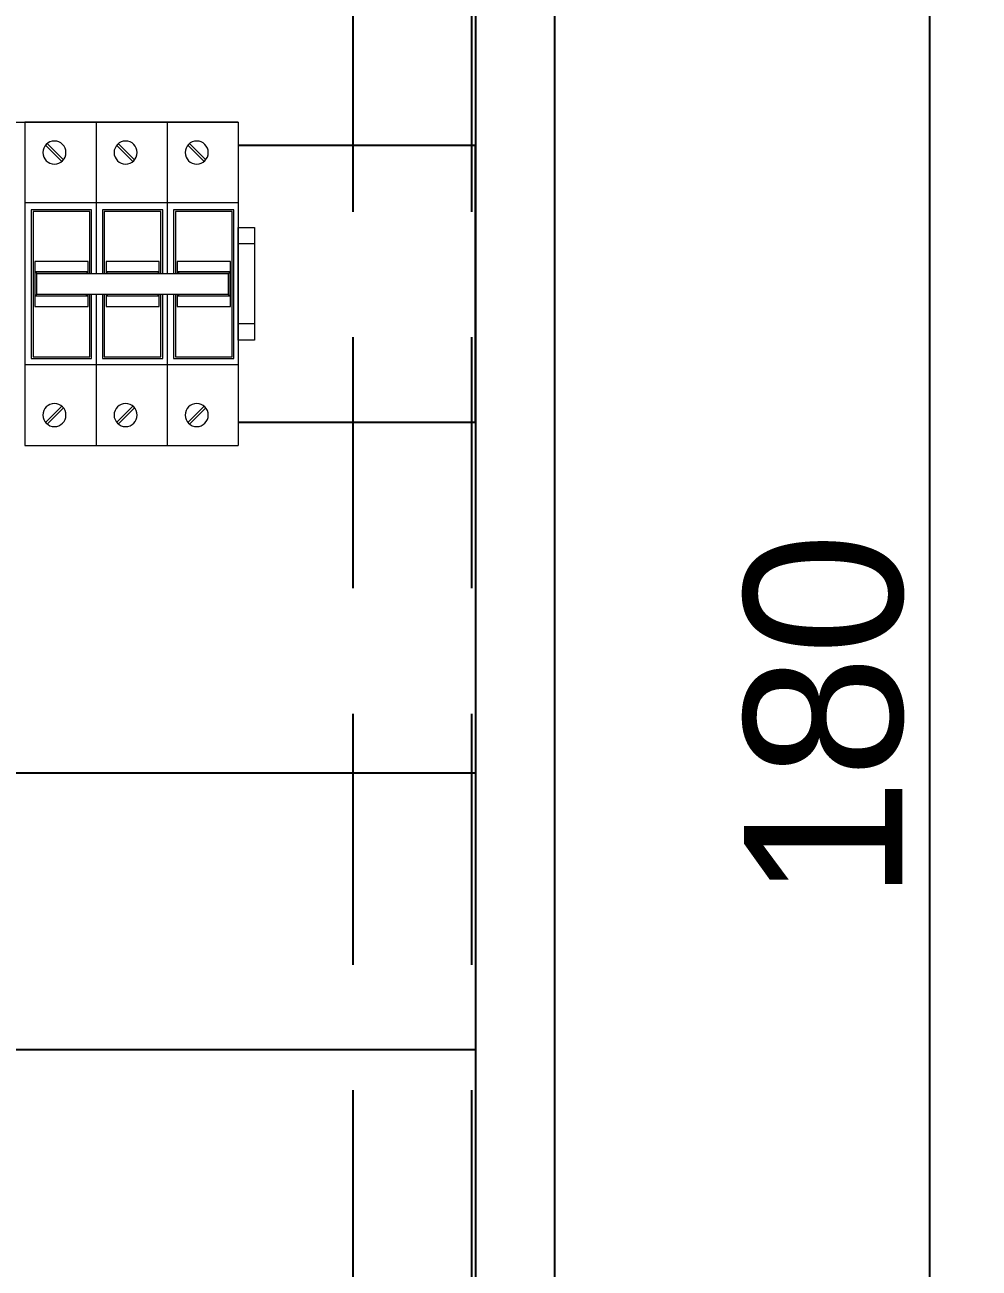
# Model space of a CAD drawing. Header units: millimetres. Extents: x 2046 to 14753, y 2361 to 29276.
# Drawn here: x 10122.63 to 10146.77, y 3638.68 to 3670.13 of the extents above; entities that cross this region are included whole.
import ezdxf

# ---------------------------------------------------------------- set-up
doc = ezdxf.new("R2010")
doc.units = ezdxf.units.MM
doc.linetypes.add('DASHED2', pattern=[9.525, 6.35, -3.175])
for name, color, linetype in [('BARA', 31, 'Continuous'), ('HAT', 3, 'Continuous'), ('T2BUSBAR', 7, 'Continuous')]:
    doc.layers.add(name, color=color, linetype=linetype)
doc.styles.get("Standard").update_dxf_attribs({"font": 'arial.ttf'})
doc.dimstyles.new('ISO-25', dxfattribs={"dimtxt": 2.5, "dimasz": 2.5, "dimexe": 1.25, "dimexo": 0.625, "dimtad": 1, "dimtxsty": 'Standard', "dimcen": 2.5, "dimadec": 0, "dimazin": 0, "dimtfac": 1, "dimtmove": 0, "dimatfit": 3, "dimfxl": 1, "dimarcsym": 0})

# ---------------------------------------------------------------- blocks, each defined once
blk = doc.blocks.new('*D246')
at = {"layer": 'Defpoints', "color": 0, "transparency": 16777216}
for p in [(10136.026, 3742.629), (10145.517, 3742.629), (10136.026, 3562.629)]:
    blk.add_point(p, dxfattribs=at)
at = {"layer": 'HAT', "color": 0, "lineweight": -2, "transparency": 16777216}
for p, q in [((10136.651, 3742.629), (10146.767, 3742.629)), ((10145.517, 3565.129), (10145.517, 3740.129)), ((10136.651, 3562.629), (10146.767, 3562.629))]:
    blk.add_line(p, q, dxfattribs=at)
at = {"layer": 'HAT', "color": 0, "transparency": 16777216}
for points in [[(10145.1, 3740.129), (10145.933, 3740.129), (10145.517, 3742.629)], [(10145.1, 3565.129), (10145.933, 3565.129), (10145.517, 3562.629)]]:
    blk.add_solid(points, dxfattribs=at)
at = {"layer": 'HAT', "transparency": 16777216, "insert": (10142.849, 3652.629), "char_height": 4, "attachment_point": 5, "rotation": 90, "bg_fill": 3, "box_fill_scale": 1.1, "bg_fill_color": 256, "bg_fill_true_color": 13158600, "bg_fill_transparency": 0}
blk.add_mtext('180', dxfattribs=at)

msp = doc.modelspace()

# ---------------------------------------------------------------- linework, layer by layer
at = {"color": 252, "linetype": 'DASHED2', "true_color": 0x939598}
for p, q in [((10130.926, 3700.328), (10130.926, 3564.729)), ((10133.926, 3700.328), (10133.926, 3564.729))]:
    msp.add_line(p, q, dxfattribs=at)
at = {"lineweight": 9}
for p, q in [((10120.827, 3667.672), (10122.627, 3667.672)), ((10122.627, 3667.672), (10122.627, 3659.49)), ((10122.627, 3667.672), (10122.627, 3659.49)), ((10124.427, 3667.672), (10122.627, 3667.672)), ((10122.627, 3667.672), (10124.427, 3667.672)), ((10124.427, 3667.672), (10124.427, 3663.842)), ((10126.227, 3667.672), (10124.427, 3667.672)), ((10124.427, 3667.672), (10126.227, 3667.672)), ((10124.427, 3667.672), (10124.427, 3663.842)), ((10126.227, 3667.672), (10126.227, 3663.842)), ((10128.027, 3667.672), (10126.227, 3667.672)), ((10126.227, 3667.672), (10128.027, 3667.672)), ((10126.227, 3667.672), (10126.227, 3663.842)), ((10128.027, 3667.672), (10128.027, 3659.49)), ((10123.148, 3667.087), (10123.561, 3666.674)), ((10123.191, 3667.13), (10123.604, 3666.717)), ((10124.948, 3667.087), (10125.361, 3666.674)), ((10124.991, 3667.13), (10125.404, 3666.717)), ((10126.748, 3667.087), (10127.161, 3666.674)), ((10126.791, 3667.13), (10127.204, 3666.717)), ((10122.627, 3665.627), (10122.627, 3661.536)), ((10124.427, 3665.627), (10122.627, 3665.627)), ((10124.427, 3665.627), (10124.427, 3663.842)), ((10126.227, 3665.627), (10124.427, 3665.627)), ((10126.227, 3665.627), (10126.227, 3663.842)), ((10128.027, 3665.627), (10126.227, 3665.627)), ((10122.791, 3665.453), (10122.791, 3661.689)), ((10124.316, 3665.453), (10122.791, 3665.453)), ((10122.836, 3665.407), (10122.836, 3661.734)), ((10124.27, 3665.407), (10122.836, 3665.407)), ((10124.27, 3663.842), (10124.27, 3665.407)), ((10124.316, 3663.842), (10124.316, 3665.453)), ((10124.591, 3665.453), (10124.591, 3663.842)), ((10126.116, 3665.453), (10124.591, 3665.453)), ((10124.636, 3665.407), (10124.636, 3663.842)), ((10126.07, 3665.407), (10124.636, 3665.407)), ((10126.07, 3663.842), (10126.07, 3665.407)), ((10126.116, 3663.842), (10126.116, 3665.453)), ((10126.391, 3665.453), (10126.391, 3663.842)), ((10127.916, 3665.453), (10126.391, 3665.453)), ((10126.436, 3665.407), (10126.436, 3663.842)), ((10127.87, 3665.407), (10126.436, 3665.407)), ((10127.87, 3661.734), (10127.87, 3665.407)), ((10127.916, 3661.689), (10127.916, 3665.453)), ((10122.882, 3664.149), (10122.882, 3663.004)), ((10124.225, 3664.149), (10122.882, 3664.149)), ((10124.225, 3663.842), (10124.225, 3664.149)), ((10126.025, 3664.149), (10124.682, 3664.149)), ((10124.682, 3664.149), (10124.682, 3663.842)), ((10126.025, 3663.842), (10126.025, 3664.149)), ((10126.482, 3664.149), (10126.482, 3663.842)), ((10127.825, 3664.149), (10126.482, 3664.149)), ((10127.825, 3663.004), (10127.825, 3664.149)), ((10124.225, 3663.888), (10122.882, 3663.888)), ((10122.927, 3663.842), (10122.882, 3663.888)), ((10124.179, 3663.842), (10122.927, 3663.842)), ((10122.927, 3663.311), (10122.927, 3663.842)), ((10124.179, 3663.842), (10124.225, 3663.888)), ((10126.025, 3663.888), (10124.682, 3663.888)), ((10124.727, 3663.842), (10124.682, 3663.888)), ((10125.979, 3663.842), (10124.727, 3663.842)), ((10125.979, 3663.842), (10126.025, 3663.888)), ((10127.825, 3663.888), (10126.482, 3663.888)), ((10126.527, 3663.842), (10126.482, 3663.888)), ((10127.779, 3663.842), (10126.527, 3663.842)), ((10127.779, 3663.842), (10127.825, 3663.888)), ((10127.779, 3663.311), (10127.779, 3663.842)), ((10122.927, 3663.311), (10122.882, 3663.265)), ((10124.179, 3663.311), (10122.927, 3663.311)), ((10124.179, 3663.311), (10124.225, 3663.265)), ((10124.225, 3663.004), (10124.225, 3663.311)), ((10124.27, 3661.734), (10124.27, 3663.311)), ((10124.316, 3661.689), (10124.316, 3663.311)), ((10124.427, 3663.311), (10124.427, 3661.536)), ((10124.427, 3663.311), (10124.427, 3659.49)), ((10124.427, 3663.311), (10124.427, 3659.49)), ((10124.591, 3663.311), (10124.591, 3661.689)), ((10124.636, 3663.311), (10124.636, 3661.734)), ((10124.727, 3663.311), (10124.682, 3663.265)), ((10124.682, 3663.311), (10124.682, 3663.004)), ((10125.979, 3663.311), (10124.727, 3663.311)), ((10125.979, 3663.311), (10126.025, 3663.265)), ((10126.025, 3663.004), (10126.025, 3663.311)), ((10126.07, 3661.734), (10126.07, 3663.311)), ((10126.116, 3661.689), (10126.116, 3663.311)), ((10126.227, 3663.311), (10126.227, 3661.536)), ((10126.227, 3663.311), (10126.227, 3659.49)), ((10126.227, 3663.311), (10126.227, 3659.49)), ((10126.391, 3663.311), (10126.391, 3661.689)), ((10126.436, 3663.311), (10126.436, 3661.734)), ((10126.527, 3663.311), (10126.482, 3663.265)), ((10126.482, 3663.311), (10126.482, 3663.004)), ((10127.779, 3663.311), (10126.527, 3663.311)), ((10127.779, 3663.311), (10127.825, 3663.265)), ((10124.225, 3663.265), (10122.882, 3663.265)), ((10122.882, 3663.004), (10124.225, 3663.004)), ((10126.025, 3663.265), (10124.682, 3663.265)), ((10124.682, 3663.004), (10126.025, 3663.004)), ((10127.825, 3663.265), (10126.482, 3663.265)), ((10126.482, 3663.004), (10127.825, 3663.004)), ((10122.836, 3661.734), (10124.27, 3661.734)), ((10124.636, 3661.734), (10126.07, 3661.734)), ((10126.436, 3661.734), (10127.87, 3661.734)), ((10122.627, 3661.536), (10124.427, 3661.536)), ((10122.791, 3661.689), (10124.316, 3661.689)), ((10124.427, 3661.536), (10126.227, 3661.536)), ((10124.591, 3661.689), (10126.116, 3661.689)), ((10126.227, 3661.536), (10128.027, 3661.536)), ((10126.391, 3661.689), (10127.916, 3661.689)), ((10123.148, 3660.076), (10123.561, 3660.488)), ((10124.948, 3660.076), (10125.361, 3660.488)), ((10126.748, 3660.076), (10127.161, 3660.488)), ((10123.191, 3660.032), (10123.604, 3660.445)), ((10124.991, 3660.032), (10125.404, 3660.445)), ((10126.791, 3660.032), (10127.204, 3660.445)), ((10122.627, 3659.49), (10124.427, 3659.49)), ((10124.427, 3659.49), (10126.227, 3659.49)), ((10126.227, 3659.49), (10128.027, 3659.49))]:
    msp.add_line(p, q, dxfattribs=at)
msp.add_lwpolyline([(10122.927, 3663.842), (10127.779, 3663.842), (10127.779, 3663.311), (10122.927, 3663.311)], close=True, dxfattribs=at)
at = {"lineweight": 9, "extrusion": (0, 0, -1)}
for centre in [(10123.376, 3666.902), (10125.176, 3666.902), (10126.976, 3666.902), (10123.376, 3660.26), (10125.176, 3660.26), (10126.976, 3660.26)]:
    msp.add_ellipse(centre, major_axis=(-0.206, 0.206), ratio=1, start_param=5.497787, end_param=11.780972, dxfattribs=at)
at = {"layer": 'BARA', "color": 9, "true_color": 0xc7c8ca}
for points in [[(10128.025, 3660.08), (10134.026, 3660.08), (10134.026, 3667.083), (10128.025, 3667.083)], [(10121.233, 3651.206), (10134.026, 3651.206), (10134.026, 3644.203), (10121.233, 3644.203)]]:
    msp.add_lwpolyline(points, dxfattribs=at)
at = {"layer": 'HAT', "color": 1}
for points in [[(10066.026, 3742.629), (10136.026, 3742.629), (10136.026, 3562.629), (10066.026, 3562.629)], [(10068.026, 3740.629), (10134.026, 3740.629), (10134.026, 3564.629), (10068.026, 3564.629)]]:
    msp.add_lwpolyline(points, close=True, dxfattribs=at)
at = {"layer": 'T2BUSBAR', "color": 4, "lineweight": 9}
for points in [[(10128.434, 3662.159), (10128.027, 3662.159), (10128.027, 3665.003), (10128.434, 3665.003)], [(10128.434, 3662.566), (10128.027, 3662.566), (10128.027, 3664.597), (10128.434, 3664.597)]]:
    msp.add_lwpolyline(points, close=True, dxfattribs=at)

# ---------------------------------------------------------------- next in the draw order: dimensions: what is measured, and where the dimension line sits
at = {"layer": 'HAT', "color": 4}
dim = msp.add_linear_dim(base=(10145.517, 3742.629), p1=(10136.026, 3562.629), p2=(10136.026, 3742.629), angle=90, dimstyle='ISO-25', override={"dimtxt": 4, "dimcen": -2.5, "dimclrt": 256, "dimtfill": 1}, dxfattribs=at)
dim.commit()
dim.dimension.update_dxf_attribs({"geometry": '*D246', "text_midpoint": (10142.849, 3652.629)})

doc.saveas('drawing.dxf')
